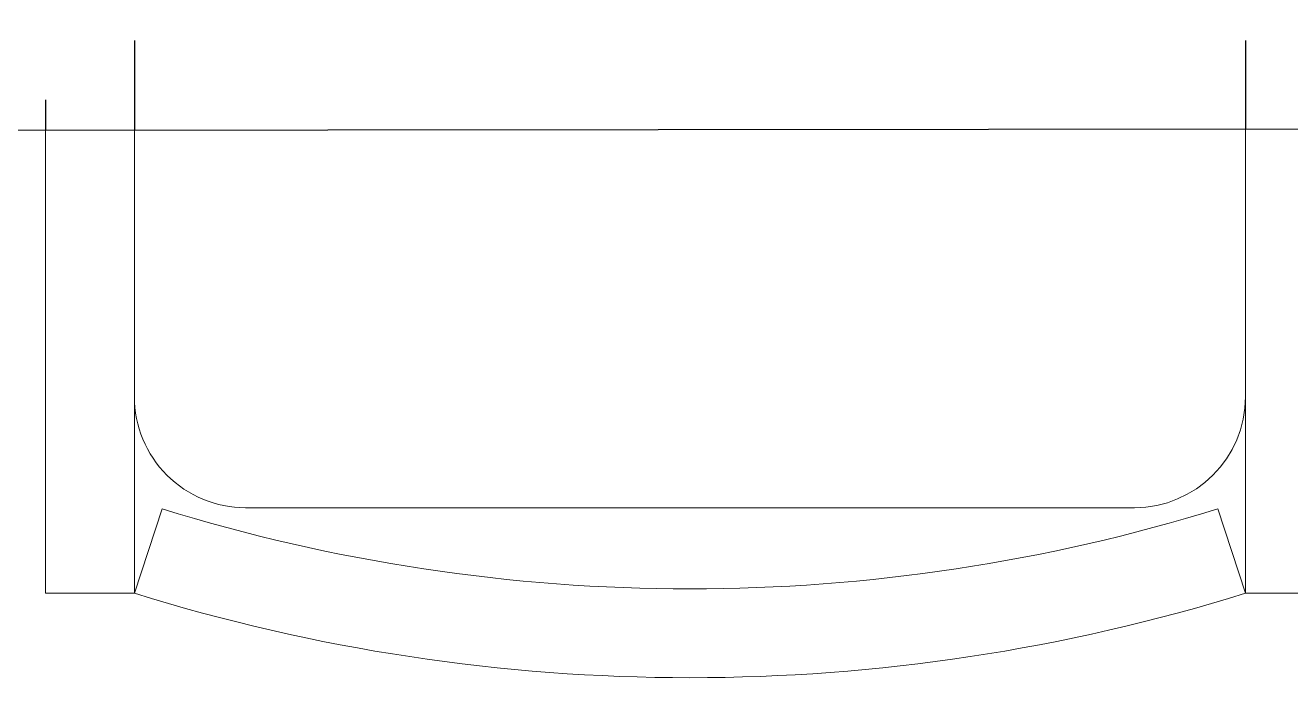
# Model space of a CAD drawing. Header units: millimetres. Extents: x 105 to 1807, y -268 to 915.
# Drawn here: x 988.6546 to 989.1535, y 435.1053 to 435.3626 of the extents above; entities that cross this region are included whole.
import ezdxf

# ---------------------------------------------------------------- set-up
doc = ezdxf.new("R2010")
doc.units = ezdxf.units.MM
doc.linetypes.add('DASHED2', pattern=[0.375, 0.25, -0.125])
doc.linetypes.add('LÍNEAS_OCULTAS2', pattern=[4.7625, 3.175, -1.5875])
doc.layers.add('MUEBLES', color=12, linetype='Continuous')
doc.layers.add('OCULTA', color=3, linetype='LÍNEAS_OCULTAS2')

# ---------------------------------------------------------------- blocks, each defined once
blk = doc.blocks.new('nueva mesa comedor')
at = {"layer": 'MUEBLES', "lineweight": 0, "ltscale": 0.06}
for p, q in [((1164.9418, 524.21407), (1164.90995, 524.21407)), ((1164.9418, 524.04761), (1164.9418, 524.21407)), ((1164.95175, 524.1838), (1164.9418, 524.21407)), ((1165.33008, 524.1838), (1165.34002, 524.21407)), ((1165.34002, 524.21407), (1165.37187, 524.21407)), ((1165.34002, 524.04802), (1165.34002, 524.21407)), ((1165.37187, 524.04806), (1165.37187, 524.21407)), ((1165.3002, 524.18339), (1164.98162, 524.18339))]:
    blk.add_line(p, q, dxfattribs=at)
at = {"layer": 'MUEBLES'}
blk.add_line((1165.58805, 524.04828), (1164.69418, 524.04735), dxfattribs=at)
at = {"layer": 'MUEBLES', "lineweight": 0, "ltscale": 0.06}
for centre, radius, start, end in [((1165.14091, 523.57435), 0.66999, 72.71188, 107.28812), ((1165.14091, 523.57435), 0.63813, 72.75644, 107.24356), ((1164.98162, 524.14358), 0.03981, 90, 180), ((1165.3002, 524.14358), 0.03981, 360, 90)]:
    blk.add_arc(centre, radius, start, end, dxfattribs=at)
at = {"layer": 'OCULTA', "color": 4, "linetype": 'DASHED2', "ltscale": 0.4}
for p, q in [((1164.9418, 523.825), (1164.9418, 524.04761)), ((1165.34002, 523.825), (1165.34002, 524.04802)), ((1165.37187, 523.8462), (1165.37187, 524.04806))]:
    blk.add_line(p, q, dxfattribs=at)

msp = doc.modelspace()

# ---------------------------------------------------------------- block references
at = {"layer": 'MUEBLES', "xscale": 1.100000000000023, "yscale": 1.100000000000023, "zscale": 1.100000000000023, "rotation": 180}
msp.add_blockref('nueva mesa comedor', (2270.57162, 1011.77405), dxfattribs=at)

doc.saveas('drawing.dxf')
